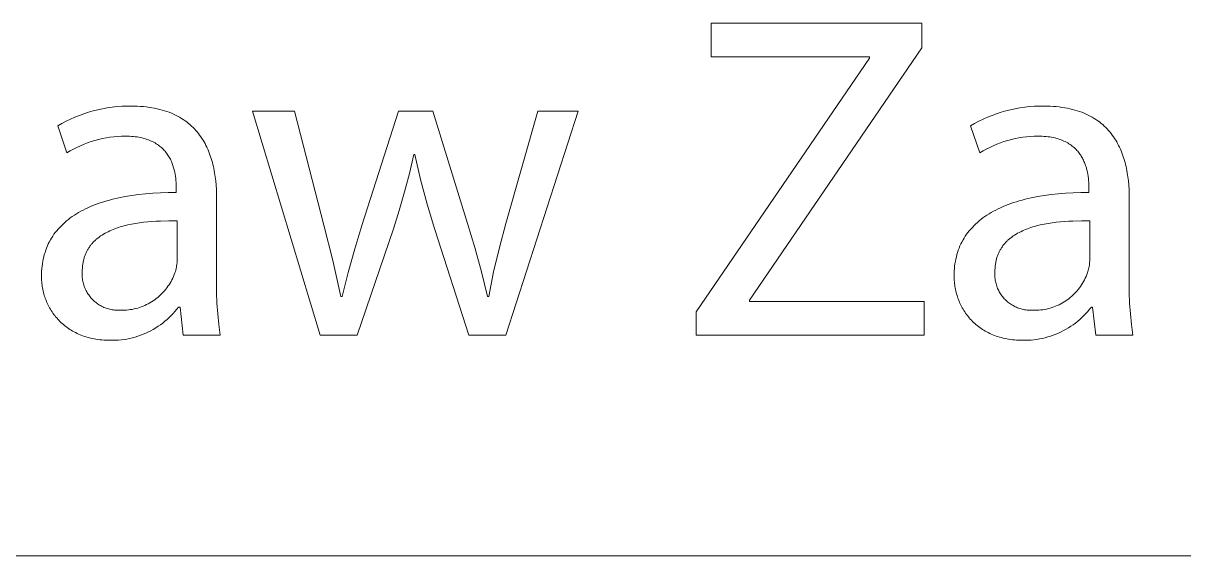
# Model space of a CAD drawing. Header units: millimetres. Extents: x 0 to 5466, y 0 to 3819.
# Drawn here: x 4465.8 to 4602.9, y 0 to 62.9 of the extents above; entities that cross this region are included whole.
import ezdxf

# ---------------------------------------------------------------- set-up
doc = ezdxf.new("R2010")
doc.units = ezdxf.units.MM
doc.header["$MEASUREMENT"] = 0
doc.layers.add('Domyślny', color=7, linetype='Continuous', true_color=0x000000)

msp = doc.modelspace()

# ---------------------------------------------------------------- linework, layer by layer
at = {"layer": 'Domyślny', "color": 18, "lineweight": 15, "true_color": 0x000000}
for p, q in [((4547.05, 58.93), (4547.05, 62.92)), ((4547.05, 62.92), (4571.95, 62.92)), ((4571.95, 62.92), (4571.95, 60.02)), ((4571.95, 60.02), (4551.6, 30.21)), ((4545.3, 28.83), (4565.76, 58.77)), ((4565.76, 58.93), (4547.05, 58.93)), ((4565.76, 58.77), (4565.76, 58.93)), ((4472.42, 52.03), (4472.95, 52.22)), ((4472.95, 52.22), (4473.49, 52.4)), ((4473.49, 52.4), (4474.04, 52.56)), ((4474.04, 52.56), (4474.59, 52.7)), ((4474.59, 52.7), (4475.15, 52.82)), ((4475.15, 52.82), (4475.71, 52.92)), ((4475.71, 52.92), (4476.27, 53)), ((4476.27, 53), (4476.84, 53.06)), ((4476.84, 53.06), (4477.41, 53.1)), ((4477.41, 53.1), (4477.97, 53.12)), ((4477.97, 53.12), (4478.54, 53.12)), ((4478.54, 53.12), (4478.92, 53.12)), ((4478.92, 53.12), (4479.29, 53.11)), ((4479.29, 53.11), (4479.64, 53.09)), ((4479.64, 53.09), (4479.99, 53.06)), ((4479.99, 53.06), (4480.33, 53.03)), ((4480.33, 53.03), (4480.66, 52.98)), ((4480.66, 52.98), (4480.99, 52.93)), ((4480.99, 52.93), (4481.3, 52.88)), ((4481.3, 52.88), (4481.61, 52.81)), ((4481.61, 52.81), (4481.91, 52.74)), ((4481.91, 52.74), (4482.2, 52.66)), ((4482.2, 52.66), (4482.48, 52.58)), ((4482.48, 52.58), (4482.76, 52.49)), ((4482.76, 52.49), (4483.02, 52.39)), ((4483.02, 52.39), (4483.28, 52.29)), ((4483.28, 52.29), (4483.54, 52.18)), ((4483.54, 52.18), (4483.78, 52.06)), ((4500.87, 26.06), (4492.88, 52.54)), ((4492.88, 52.54), (4497.81, 52.54)), ((4497.81, 52.54), (4501.31, 39.07)), ((4505.8, 39.02), (4510.12, 52.54)), ((4510.12, 52.54), (4514.16, 52.54)), ((4514.16, 52.54), (4518.27, 39.27)), ((4522.8, 39.25), (4526.59, 52.54)), ((4531.36, 52.54), (4522.8, 26.06)), ((4526.59, 52.54), (4531.36, 52.54)), ((4580.26, 52.03), (4580.79, 52.22)), ((4580.79, 52.22), (4581.33, 52.4)), ((4581.33, 52.4), (4581.88, 52.56)), ((4581.88, 52.56), (4582.43, 52.7)), ((4582.43, 52.7), (4582.99, 52.82)), ((4582.99, 52.82), (4583.55, 52.92)), ((4583.55, 52.92), (4584.12, 53)), ((4584.12, 53), (4584.69, 53.06)), ((4584.69, 53.06), (4585.25, 53.1)), ((4585.25, 53.1), (4585.82, 53.12)), ((4585.82, 53.12), (4586.4, 53.12)), ((4586.4, 53.12), (4586.77, 53.12)), ((4586.77, 53.12), (4587.13, 53.11)), ((4587.13, 53.11), (4587.49, 53.09)), ((4587.49, 53.09), (4587.84, 53.06)), ((4587.84, 53.06), (4588.18, 53.03)), ((4588.18, 53.03), (4588.51, 52.98)), ((4588.51, 52.98), (4588.83, 52.93)), ((4588.83, 52.93), (4589.15, 52.88)), ((4589.15, 52.88), (4589.45, 52.81)), ((4589.45, 52.81), (4589.75, 52.74)), ((4589.75, 52.74), (4590.04, 52.66)), ((4590.04, 52.66), (4590.32, 52.58)), ((4590.32, 52.58), (4590.6, 52.49)), ((4590.6, 52.49), (4590.87, 52.39)), ((4590.87, 52.39), (4591.13, 52.29)), ((4591.13, 52.29), (4591.38, 52.18)), ((4591.38, 52.18), (4591.62, 52.06)), ((4469.86, 50.78), (4470.35, 51.06)), ((4470.94, 47.59), (4469.86, 50.78)), ((4470.35, 51.06), (4470.86, 51.33)), ((4470.86, 51.33), (4471.37, 51.58)), ((4471.37, 51.58), (4471.89, 51.81)), ((4471.89, 51.81), (4472.42, 52.03)), ((4483.78, 52.06), (4484.02, 51.94)), ((4484.02, 51.94), (4484.25, 51.81)), ((4484.25, 51.81), (4484.47, 51.68)), ((4484.47, 51.68), (4484.69, 51.54)), ((4484.69, 51.54), (4484.9, 51.4)), ((4484.9, 51.4), (4485.1, 51.25)), ((4485.1, 51.25), (4485.29, 51.09)), ((4485.29, 51.09), (4485.48, 50.94)), ((4485.48, 50.94), (4485.66, 50.77)), ((4485.66, 50.77), (4485.84, 50.6)), ((4577.7, 50.78), (4578.19, 51.06)), ((4578.79, 47.59), (4577.7, 50.78)), ((4578.19, 51.06), (4578.69, 51.33)), ((4578.69, 51.33), (4579.21, 51.58)), ((4579.21, 51.58), (4579.73, 51.81)), ((4579.73, 51.81), (4580.26, 52.03)), ((4591.62, 52.06), (4591.86, 51.94)), ((4591.86, 51.94), (4592.09, 51.81)), ((4592.09, 51.81), (4592.31, 51.68)), ((4592.31, 51.68), (4592.53, 51.54)), ((4592.53, 51.54), (4592.73, 51.4)), ((4592.73, 51.4), (4592.94, 51.25)), ((4592.94, 51.25), (4593.13, 51.09)), ((4593.13, 51.09), (4593.32, 50.94)), ((4593.32, 50.94), (4593.5, 50.77)), ((4593.5, 50.77), (4593.68, 50.6)), ((4475.57, 49.37), (4475.13, 49.29)), ((4476.02, 49.44), (4475.57, 49.37)), ((4476.47, 49.5), (4476.02, 49.44)), ((4476.93, 49.54), (4476.47, 49.5)), ((4477.38, 49.57), (4476.93, 49.54)), ((4477.83, 49.58), (4477.38, 49.57)), ((4478.08, 49.57), (4477.83, 49.58)), ((4478.33, 49.56), (4478.08, 49.57)), ((4478.57, 49.55), (4478.33, 49.56)), ((4478.8, 49.53), (4478.57, 49.55)), ((4479.02, 49.51), (4478.8, 49.53)), ((4479.24, 49.48), (4479.02, 49.51)), ((4479.45, 49.44), (4479.24, 49.48)), ((4479.65, 49.4), (4479.45, 49.44)), ((4479.85, 49.36), (4479.65, 49.4)), ((4485.84, 50.6), (4486.01, 50.43)), ((4486.01, 50.43), (4486.17, 50.25)), ((4486.17, 50.25), (4486.33, 50.07)), ((4486.33, 50.07), (4486.48, 49.89)), ((4486.48, 49.89), (4486.62, 49.7)), ((4486.62, 49.7), (4486.76, 49.5)), ((4486.76, 49.5), (4486.89, 49.31)), ((4583.42, 49.38), (4582.98, 49.29)), ((4583.87, 49.45), (4583.42, 49.38)), ((4584.32, 49.5), (4583.87, 49.45)), ((4584.78, 49.54), (4584.32, 49.5)), ((4585.23, 49.57), (4584.78, 49.54)), ((4585.69, 49.58), (4585.23, 49.57)), ((4585.94, 49.57), (4585.69, 49.58)), ((4586.18, 49.56), (4585.94, 49.57)), ((4586.41, 49.55), (4586.18, 49.56)), ((4586.64, 49.53), (4586.41, 49.55)), ((4586.87, 49.51), (4586.64, 49.53)), ((4587.08, 49.48), (4586.87, 49.51)), ((4587.29, 49.44), (4587.08, 49.48)), ((4587.5, 49.4), (4587.29, 49.44)), ((4587.69, 49.36), (4587.5, 49.4)), ((4593.68, 50.6), (4593.84, 50.43)), ((4593.84, 50.43), (4594.01, 50.25)), ((4594.01, 50.25), (4594.16, 50.07)), ((4594.16, 50.07), (4594.31, 49.89)), ((4594.31, 49.89), (4594.46, 49.7)), ((4594.46, 49.7), (4594.6, 49.5)), ((4594.6, 49.5), (4594.73, 49.31)), ((4471.72, 48.05), (4471.33, 47.83)), ((4472.13, 48.25), (4471.72, 48.05)), ((4472.54, 48.44), (4472.13, 48.25)), ((4472.96, 48.62), (4472.54, 48.44)), ((4473.38, 48.78), (4472.96, 48.62)), ((4473.81, 48.93), (4473.38, 48.78)), ((4474.25, 49.06), (4473.81, 48.93)), ((4474.69, 49.18), (4474.25, 49.06)), ((4475.13, 49.29), (4474.69, 49.18)), ((4480.04, 49.31), (4479.85, 49.36)), ((4480.22, 49.26), (4480.04, 49.31)), ((4480.4, 49.2), (4480.22, 49.26)), ((4480.58, 49.14), (4480.4, 49.2)), ((4480.74, 49.07), (4480.58, 49.14)), ((4480.91, 49), (4480.74, 49.07)), ((4481.06, 48.93), (4480.91, 49)), ((4481.21, 48.85), (4481.06, 48.93)), ((4481.36, 48.77), (4481.21, 48.85)), ((4481.5, 48.68), (4481.36, 48.77)), ((4481.63, 48.6), (4481.5, 48.68)), ((4481.76, 48.51), (4481.63, 48.6)), ((4481.89, 48.41), (4481.76, 48.51)), ((4482.01, 48.32), (4481.89, 48.41)), ((4482.12, 48.22), (4482.01, 48.32)), ((4482.23, 48.11), (4482.12, 48.22)), ((4482.34, 48.01), (4482.23, 48.11)), ((4482.44, 47.9), (4482.34, 48.01)), ((4486.89, 49.31), (4487.02, 49.1)), ((4487.02, 49.1), (4487.14, 48.9)), ((4487.14, 48.9), (4487.26, 48.69)), ((4487.26, 48.69), (4487.37, 48.48)), ((4487.37, 48.48), (4487.47, 48.27)), ((4487.47, 48.27), (4487.57, 48.05)), ((4487.57, 48.05), (4487.67, 47.83)), ((4579.57, 48.05), (4579.18, 47.83)), ((4579.98, 48.25), (4579.57, 48.05)), ((4580.39, 48.45), (4579.98, 48.25)), ((4580.81, 48.62), (4580.39, 48.45)), ((4581.23, 48.79), (4580.81, 48.62)), ((4581.66, 48.94), (4581.23, 48.79)), ((4582.1, 49.07), (4581.66, 48.94)), ((4582.54, 49.19), (4582.1, 49.07)), ((4582.98, 49.29), (4582.54, 49.19)), ((4587.88, 49.31), (4587.69, 49.36)), ((4588.07, 49.26), (4587.88, 49.31)), ((4588.25, 49.2), (4588.07, 49.26)), ((4588.42, 49.14), (4588.25, 49.2)), ((4588.59, 49.07), (4588.42, 49.14)), ((4588.75, 49), (4588.59, 49.07)), ((4588.9, 48.93), (4588.75, 49)), ((4589.05, 48.85), (4588.9, 48.93)), ((4589.2, 48.77), (4589.05, 48.85)), ((4589.34, 48.68), (4589.2, 48.77)), ((4589.47, 48.6), (4589.34, 48.68)), ((4589.6, 48.51), (4589.47, 48.6)), ((4589.73, 48.41), (4589.6, 48.51)), ((4589.85, 48.32), (4589.73, 48.41)), ((4589.96, 48.22), (4589.85, 48.32)), ((4590.07, 48.11), (4589.96, 48.22)), ((4590.18, 48.01), (4590.07, 48.11)), ((4590.28, 47.9), (4590.18, 48.01)), ((4594.73, 49.31), (4594.86, 49.1)), ((4594.86, 49.1), (4594.98, 48.9)), ((4594.98, 48.9), (4595.09, 48.69)), ((4595.09, 48.69), (4595.2, 48.48)), ((4595.2, 48.48), (4595.31, 48.27)), ((4595.31, 48.27), (4595.41, 48.05)), ((4595.41, 48.05), (4595.5, 47.83)), ((4471.33, 47.83), (4470.94, 47.59)), ((4482.54, 47.79), (4482.44, 47.9)), ((4482.63, 47.68), (4482.54, 47.79)), ((4482.72, 47.57), (4482.63, 47.68)), ((4482.8, 47.45), (4482.72, 47.57)), ((4482.88, 47.33), (4482.8, 47.45)), ((4482.96, 47.22), (4482.88, 47.33)), ((4483.03, 47.1), (4482.96, 47.22)), ((4483.1, 46.97), (4483.03, 47.1)), ((4483.16, 46.85), (4483.1, 46.97)), ((4483.22, 46.73), (4483.16, 46.85)), ((4483.28, 46.6), (4483.22, 46.73)), ((4487.67, 47.83), (4487.76, 47.61)), ((4487.76, 47.61), (4487.84, 47.38)), ((4487.84, 47.38), (4487.92, 47.15)), ((4487.92, 47.15), (4487.99, 46.92)), ((4487.99, 46.92), (4488.06, 46.69)), ((4488.06, 46.69), (4488.13, 46.46)), ((4511.92, 47.39), (4511.41, 45.17)), ((4512.03, 47.39), (4511.92, 47.39)), ((4512.71, 44.46), (4512.03, 47.39)), ((4579.18, 47.83), (4578.79, 47.59)), ((4590.37, 47.79), (4590.28, 47.9)), ((4590.46, 47.68), (4590.37, 47.79)), ((4590.55, 47.57), (4590.46, 47.68)), ((4590.64, 47.45), (4590.55, 47.57)), ((4590.72, 47.33), (4590.64, 47.45)), ((4590.79, 47.22), (4590.72, 47.33)), ((4590.86, 47.1), (4590.79, 47.22)), ((4590.93, 46.97), (4590.86, 47.1)), ((4590.99, 46.85), (4590.93, 46.97)), ((4591.05, 46.73), (4590.99, 46.85)), ((4591.11, 46.6), (4591.05, 46.73)), ((4595.5, 47.83), (4595.59, 47.61)), ((4595.59, 47.61), (4595.67, 47.38)), ((4595.67, 47.38), (4595.75, 47.15)), ((4595.75, 47.15), (4595.83, 46.92)), ((4595.83, 46.92), (4595.9, 46.69)), ((4595.9, 46.69), (4595.96, 46.46)), ((4483.33, 46.48), (4483.28, 46.6)), ((4483.38, 46.35), (4483.33, 46.48)), ((4483.43, 46.22), (4483.38, 46.35)), ((4483.47, 46.1), (4483.43, 46.22)), ((4483.51, 45.97), (4483.47, 46.1)), ((4483.55, 45.84), (4483.51, 45.97)), ((4483.59, 45.71), (4483.55, 45.84)), ((4483.62, 45.58), (4483.59, 45.71)), ((4483.65, 45.46), (4483.62, 45.58)), ((4483.68, 45.33), (4483.65, 45.46)), ((4483.73, 45.08), (4483.68, 45.33)), ((4488.13, 46.46), (4488.19, 46.22)), ((4488.19, 46.22), (4488.25, 45.98)), ((4488.25, 45.98), (4488.3, 45.74)), ((4488.3, 45.74), (4488.35, 45.5)), ((4488.35, 45.5), (4488.39, 45.26)), ((4488.39, 45.26), (4488.47, 44.77)), ((4591.17, 46.48), (4591.11, 46.6)), ((4591.22, 46.35), (4591.17, 46.48)), ((4591.26, 46.22), (4591.22, 46.35)), ((4591.31, 46.1), (4591.26, 46.22)), ((4591.35, 45.97), (4591.31, 46.1)), ((4591.39, 45.84), (4591.35, 45.97)), ((4591.42, 45.71), (4591.39, 45.84)), ((4591.46, 45.58), (4591.42, 45.71)), ((4591.49, 45.46), (4591.46, 45.58)), ((4591.51, 45.33), (4591.49, 45.46)), ((4591.56, 45.08), (4591.51, 45.33)), ((4595.96, 46.46), (4596.02, 46.22)), ((4596.02, 46.22), (4596.08, 45.98)), ((4596.08, 45.98), (4596.13, 45.74)), ((4596.13, 45.74), (4596.18, 45.5)), ((4596.18, 45.5), (4596.22, 45.26)), ((4596.22, 45.26), (4596.3, 44.77)), ((4483.77, 44.83), (4483.73, 45.08)), ((4483.8, 44.58), (4483.77, 44.83)), ((4483.82, 44.34), (4483.8, 44.58)), ((4483.84, 44.1), (4483.82, 44.34)), ((4483.85, 43.87), (4483.84, 44.1)), ((4488.47, 44.77), (4488.53, 44.28)), ((4488.53, 44.28), (4488.57, 43.79)), ((4511.41, 45.17), (4510.84, 42.98)), ((4513.49, 41.55), (4512.71, 44.46)), ((4591.6, 44.83), (4591.56, 45.08)), ((4591.63, 44.58), (4591.6, 44.83)), ((4591.65, 44.34), (4591.63, 44.58)), ((4591.67, 44.1), (4591.65, 44.34)), ((4591.68, 43.87), (4591.67, 44.1)), ((4596.3, 44.77), (4596.36, 44.28)), ((4596.36, 44.28), (4596.4, 43.79)), ((4477.82, 42.44), (4478.6, 42.57)), ((4478.6, 42.57), (4479.41, 42.68)), ((4479.41, 42.68), (4480.24, 42.76)), ((4480.24, 42.76), (4481.11, 42.83)), ((4481.11, 42.83), (4482, 42.88)), ((4482, 42.88), (4482.91, 42.91)), ((4482.91, 42.91), (4483.86, 42.91)), ((4483.86, 43.65), (4483.85, 43.87)), ((4483.86, 43.44), (4483.86, 43.65)), ((4483.86, 42.91), (4483.86, 43.44)), ((4488.57, 43.79), (4488.6, 43.29)), ((4488.6, 43.29), (4488.62, 42.79)), ((4488.62, 42.79), (4488.63, 42.3)), ((4510.84, 42.98), (4510.21, 40.8)), ((4585.64, 42.44), (4586.42, 42.57)), ((4586.42, 42.57), (4587.23, 42.68)), ((4587.23, 42.68), (4588.07, 42.76)), ((4588.07, 42.76), (4588.93, 42.83)), ((4588.93, 42.83), (4589.83, 42.88)), ((4589.83, 42.88), (4590.75, 42.91)), ((4590.75, 42.91), (4591.69, 42.91)), ((4591.69, 43.65), (4591.68, 43.87)), ((4591.69, 43.44), (4591.69, 43.65)), ((4591.69, 42.91), (4591.69, 43.44)), ((4596.4, 43.79), (4596.44, 43.29)), ((4596.44, 43.29), (4596.45, 42.79)), ((4596.45, 42.79), (4596.46, 42.3)), ((4473.43, 41.12), (4473.72, 41.25)), ((4473.72, 41.25), (4474.02, 41.38)), ((4474.02, 41.38), (4474.33, 41.5)), ((4474.33, 41.5), (4474.65, 41.62)), ((4474.65, 41.62), (4474.97, 41.73)), ((4474.97, 41.73), (4475.3, 41.83)), ((4475.3, 41.83), (4475.64, 41.93)), ((4475.64, 41.93), (4475.99, 42.03)), ((4475.99, 42.03), (4476.34, 42.12)), ((4476.34, 42.12), (4477.06, 42.29)), ((4477.06, 42.29), (4477.82, 42.44)), ((4488.63, 42.3), (4488.63, 32.38)), ((4514.37, 38.67), (4513.49, 41.55)), ((4581.25, 41.12), (4581.55, 41.25)), ((4581.55, 41.25), (4581.85, 41.38)), ((4581.85, 41.38), (4582.16, 41.5)), ((4582.16, 41.5), (4582.47, 41.62)), ((4582.47, 41.62), (4582.8, 41.73)), ((4582.8, 41.73), (4583.13, 41.83)), ((4583.13, 41.83), (4583.47, 41.93)), ((4583.47, 41.93), (4583.81, 42.03)), ((4583.81, 42.03), (4584.16, 42.12)), ((4584.16, 42.12), (4584.89, 42.29)), ((4584.89, 42.29), (4585.64, 42.44)), ((4596.46, 42.3), (4596.46, 32.38)), ((4471.11, 39.74), (4471.34, 39.91)), ((4471.34, 39.91), (4471.57, 40.08)), ((4471.57, 40.08), (4471.82, 40.24)), ((4471.82, 40.24), (4472.07, 40.4)), ((4472.07, 40.4), (4472.32, 40.55)), ((4472.32, 40.55), (4472.59, 40.7)), ((4472.59, 40.7), (4472.86, 40.85)), ((4472.86, 40.85), (4473.14, 40.99)), ((4473.14, 40.99), (4473.43, 41.12)), ((4510.21, 40.8), (4509.52, 38.63)), ((4578.94, 39.74), (4579.17, 39.91)), ((4579.17, 39.91), (4579.4, 40.08)), ((4579.4, 40.08), (4579.64, 40.24)), ((4579.64, 40.24), (4579.89, 40.4)), ((4579.89, 40.4), (4580.15, 40.55)), ((4580.15, 40.55), (4580.41, 40.7)), ((4580.41, 40.7), (4580.69, 40.85)), ((4580.69, 40.85), (4580.97, 40.99)), ((4580.97, 40.99), (4581.25, 41.12)), ((4469.57, 38.19), (4469.74, 38.4)), ((4469.74, 38.4), (4469.91, 38.6)), ((4469.91, 38.6), (4470.09, 38.8)), ((4470.09, 38.8), (4470.28, 39)), ((4470.28, 39), (4470.48, 39.19)), ((4470.48, 39.19), (4470.68, 39.38)), ((4470.68, 39.38), (4470.89, 39.56)), ((4470.89, 39.56), (4471.11, 39.74)), ((4476.2, 38.47), (4476, 38.38)), ((4476.4, 38.55), (4476.2, 38.47)), ((4476.6, 38.63), (4476.4, 38.55)), ((4476.81, 38.71), (4476.6, 38.63)), ((4477.02, 38.78), (4476.81, 38.71)), ((4477.23, 38.85), (4477.02, 38.78)), ((4477.45, 38.91), (4477.23, 38.85)), ((4477.67, 38.97), (4477.45, 38.91)), ((4478.12, 39.08), (4477.67, 38.97)), ((4478.58, 39.18), (4478.12, 39.08)), ((4479.04, 39.27), (4478.58, 39.18)), ((4479.52, 39.34), (4479.04, 39.27)), ((4480, 39.4), (4479.52, 39.34)), ((4480.49, 39.46), (4480, 39.4)), ((4480.99, 39.5), (4480.49, 39.46)), ((4481.48, 39.53), (4480.99, 39.5)), ((4481.98, 39.55), (4481.48, 39.53)), ((4482.98, 39.57), (4481.98, 39.55)), ((4483.97, 39.57), (4482.98, 39.57)), ((4483.97, 34.96), (4483.97, 39.57)), ((4501.31, 39.07), (4502.37, 34.87)), ((4504.95, 36.25), (4505.8, 39.02)), ((4509.52, 38.63), (4505.24, 26.06)), ((4518.43, 26.06), (4514.37, 38.67)), ((4518.27, 39.27), (4519.14, 36.42)), ((4522.04, 36.41), (4522.8, 39.25)), ((4577.4, 38.19), (4577.56, 38.4)), ((4577.56, 38.4), (4577.74, 38.6)), ((4577.74, 38.6), (4577.92, 38.8)), ((4577.92, 38.8), (4578.11, 39)), ((4578.11, 39), (4578.3, 39.19)), ((4578.3, 39.19), (4578.51, 39.38)), ((4578.51, 39.38), (4578.72, 39.56)), ((4578.72, 39.56), (4578.94, 39.74)), ((4584.02, 38.47), (4583.83, 38.38)), ((4584.22, 38.55), (4584.02, 38.47)), ((4584.43, 38.63), (4584.22, 38.55)), ((4584.63, 38.71), (4584.43, 38.63)), ((4584.84, 38.78), (4584.63, 38.71)), ((4585.06, 38.85), (4584.84, 38.78)), ((4585.27, 38.91), (4585.06, 38.85)), ((4585.49, 38.97), (4585.27, 38.91)), ((4585.94, 39.08), (4585.49, 38.97)), ((4586.4, 39.18), (4585.94, 39.08)), ((4586.87, 39.27), (4586.4, 39.18)), ((4587.35, 39.34), (4586.87, 39.27)), ((4587.83, 39.4), (4587.35, 39.34)), ((4588.32, 39.46), (4587.83, 39.4)), ((4588.81, 39.5), (4588.32, 39.46)), ((4589.31, 39.53), (4588.81, 39.5)), ((4589.81, 39.55), (4589.31, 39.53)), ((4590.81, 39.57), (4589.81, 39.55)), ((4591.8, 39.57), (4590.81, 39.57)), ((4591.8, 34.96), (4591.8, 39.57)), ((4468.74, 36.84), (4468.86, 37.07)), ((4468.86, 37.07), (4468.99, 37.31)), ((4468.99, 37.31), (4469.12, 37.53)), ((4469.12, 37.53), (4469.26, 37.76)), ((4469.26, 37.76), (4469.41, 37.98)), ((4469.41, 37.98), (4469.57, 38.19)), ((4474.09, 37.08), (4474.02, 37.01)), ((4474.16, 37.15), (4474.09, 37.08)), ((4474.23, 37.22), (4474.16, 37.15)), ((4474.3, 37.28), (4474.23, 37.22)), ((4474.37, 37.35), (4474.3, 37.28)), ((4474.45, 37.41), (4474.37, 37.35)), ((4474.52, 37.48), (4474.45, 37.41)), ((4474.6, 37.54), (4474.52, 37.48)), ((4474.76, 37.66), (4474.6, 37.54)), ((4474.92, 37.78), (4474.76, 37.66)), ((4475.09, 37.89), (4474.92, 37.78)), ((4475.26, 38), (4475.09, 37.89)), ((4475.44, 38.1), (4475.26, 38)), ((4475.62, 38.2), (4475.44, 38.1)), ((4475.81, 38.29), (4475.62, 38.2)), ((4476, 38.38), (4475.81, 38.29)), ((4576.57, 36.84), (4576.69, 37.07)), ((4576.69, 37.07), (4576.82, 37.31)), ((4576.82, 37.31), (4576.95, 37.53)), ((4576.95, 37.53), (4577.09, 37.76)), ((4577.09, 37.76), (4577.24, 37.98)), ((4577.24, 37.98), (4577.4, 38.19)), ((4581.92, 37.08), (4581.85, 37.01)), ((4581.99, 37.15), (4581.92, 37.08)), ((4582.06, 37.22), (4581.99, 37.15)), ((4582.13, 37.28), (4582.06, 37.22)), ((4582.2, 37.35), (4582.13, 37.28)), ((4582.28, 37.41), (4582.2, 37.35)), ((4582.35, 37.48), (4582.28, 37.41)), ((4582.43, 37.54), (4582.35, 37.48)), ((4582.59, 37.66), (4582.43, 37.54)), ((4582.75, 37.78), (4582.59, 37.66)), ((4582.92, 37.89), (4582.75, 37.78)), ((4583.09, 38), (4582.92, 37.89)), ((4583.27, 38.1), (4583.09, 38)), ((4583.45, 38.2), (4583.27, 38.1)), ((4583.64, 38.29), (4583.45, 38.2)), ((4583.83, 38.38), (4583.64, 38.29)), ((4468.27, 35.59), (4468.35, 35.85)), ((4468.35, 35.85), (4468.43, 36.1)), ((4468.43, 36.1), (4468.53, 36.35)), ((4468.53, 36.35), (4468.63, 36.6)), ((4468.63, 36.6), (4468.74, 36.84)), ((4473.17, 35.71), (4473.13, 35.62)), ((4473.21, 35.8), (4473.17, 35.71)), ((4473.25, 35.89), (4473.21, 35.8)), ((4473.3, 35.98), (4473.25, 35.89)), ((4473.34, 36.07), (4473.3, 35.98)), ((4473.39, 36.15), (4473.34, 36.07)), ((4473.44, 36.24), (4473.39, 36.15)), ((4473.49, 36.32), (4473.44, 36.24)), ((4473.54, 36.4), (4473.49, 36.32)), ((4473.6, 36.48), (4473.54, 36.4)), ((4473.65, 36.56), (4473.6, 36.48)), ((4473.71, 36.64), (4473.65, 36.56)), ((4473.77, 36.72), (4473.71, 36.64)), ((4473.83, 36.79), (4473.77, 36.72)), ((4473.89, 36.87), (4473.83, 36.79)), ((4473.96, 36.94), (4473.89, 36.87)), ((4474.02, 37.01), (4473.96, 36.94)), ((4504.17, 33.45), (4504.95, 36.25)), ((4519.14, 36.42), (4519.93, 33.54)), ((4521.36, 33.53), (4522.04, 36.41)), ((4576.1, 35.59), (4576.18, 35.85)), ((4576.18, 35.85), (4576.26, 36.1)), ((4576.26, 36.1), (4576.36, 36.35)), ((4576.36, 36.35), (4576.46, 36.6)), ((4576.46, 36.6), (4576.57, 36.84)), ((4581, 35.71), (4580.96, 35.62)), ((4581.04, 35.8), (4581, 35.71)), ((4581.08, 35.89), (4581.04, 35.8)), ((4581.13, 35.98), (4581.08, 35.89)), ((4581.17, 36.07), (4581.13, 35.98)), ((4581.22, 36.15), (4581.17, 36.07)), ((4581.27, 36.24), (4581.22, 36.15)), ((4581.32, 36.32), (4581.27, 36.24)), ((4581.37, 36.4), (4581.32, 36.32)), ((4581.43, 36.48), (4581.37, 36.4)), ((4581.48, 36.56), (4581.43, 36.48)), ((4581.54, 36.64), (4581.48, 36.56)), ((4581.6, 36.72), (4581.54, 36.64)), ((4581.66, 36.79), (4581.6, 36.72)), ((4581.72, 36.87), (4581.66, 36.79)), ((4581.79, 36.94), (4581.72, 36.87)), ((4581.85, 37.01), (4581.79, 36.94)), ((4468, 34.23), (4468.04, 34.51)), ((4468.04, 34.51), (4468.08, 34.79)), ((4468.08, 34.79), (4468.14, 35.06)), ((4468.14, 35.06), (4468.2, 35.33)), ((4468.2, 35.33), (4468.27, 35.59)), ((4472.79, 34.29), (4472.78, 34.18)), ((4472.81, 34.4), (4472.79, 34.29)), ((4472.82, 34.51), (4472.81, 34.4)), ((4472.84, 34.62), (4472.82, 34.51)), ((4472.86, 34.73), (4472.84, 34.62)), ((4472.88, 34.83), (4472.86, 34.73)), ((4472.91, 34.94), (4472.88, 34.83)), ((4472.93, 35.04), (4472.91, 34.94)), ((4472.96, 35.14), (4472.93, 35.04)), ((4472.99, 35.24), (4472.96, 35.14)), ((4473.02, 35.34), (4472.99, 35.24)), ((4473.06, 35.43), (4473.02, 35.34)), ((4473.09, 35.53), (4473.06, 35.43)), ((4473.13, 35.62), (4473.09, 35.53)), ((4483.9, 34.27), (4483.93, 34.44)), ((4483.93, 34.44), (4483.95, 34.62)), ((4483.95, 34.62), (4483.96, 34.79)), ((4483.96, 34.79), (4483.97, 34.96)), ((4502.37, 34.87), (4503.29, 30.64)), ((4575.83, 34.23), (4575.87, 34.51)), ((4575.87, 34.51), (4575.92, 34.79)), ((4575.92, 34.79), (4575.97, 35.06)), ((4575.97, 35.06), (4576.03, 35.33)), ((4576.03, 35.33), (4576.1, 35.59)), ((4580.63, 34.29), (4580.62, 34.18)), ((4580.64, 34.4), (4580.63, 34.29)), ((4580.66, 34.51), (4580.64, 34.4)), ((4580.68, 34.62), (4580.66, 34.51)), ((4580.69, 34.73), (4580.68, 34.62)), ((4580.72, 34.83), (4580.69, 34.73)), ((4580.74, 34.94), (4580.72, 34.83)), ((4580.77, 35.04), (4580.74, 34.94)), ((4580.79, 35.14), (4580.77, 35.04)), ((4580.82, 35.24), (4580.79, 35.14)), ((4580.86, 35.34), (4580.82, 35.24)), ((4580.89, 35.43), (4580.86, 35.34)), ((4580.92, 35.53), (4580.89, 35.43)), ((4580.96, 35.62), (4580.92, 35.53)), ((4591.72, 34.18), (4591.75, 34.34)), ((4591.75, 34.34), (4591.77, 34.49)), ((4591.77, 34.49), (4591.78, 34.65)), ((4591.78, 34.65), (4591.79, 34.8)), ((4591.79, 34.8), (4591.8, 34.96)), ((4467.93, 33.07), (4467.94, 33.37)), ((4467.93, 32.89), (4467.93, 33.07)), ((4467.94, 33.37), (4467.95, 33.66)), ((4467.95, 33.66), (4467.97, 33.95)), ((4467.97, 33.95), (4468, 34.23)), ((4472.75, 33.45), (4472.74, 33.3)), ((4472.74, 33.3), (4472.74, 33.16)), ((4472.74, 33.16), (4472.75, 33.01)), ((4472.76, 33.6), (4472.75, 33.45)), ((4472.75, 33.01), (4472.76, 32.86)), ((4472.77, 33.95), (4472.76, 33.83)), ((4472.76, 33.83), (4472.76, 33.72)), ((4472.76, 33.72), (4472.76, 33.6)), ((4472.78, 34.18), (4472.77, 34.07)), ((4472.77, 34.07), (4472.77, 33.95)), ((4483.44, 32.81), (4483.53, 33.01)), ((4483.53, 33.01), (4483.62, 33.22)), ((4483.62, 33.22), (4483.69, 33.43)), ((4483.69, 33.43), (4483.75, 33.6)), ((4483.75, 33.6), (4483.8, 33.76)), ((4483.8, 33.76), (4483.84, 33.93)), ((4483.84, 33.93), (4483.87, 34.1)), ((4483.87, 34.1), (4483.9, 34.27)), ((4503.45, 30.64), (4504.17, 33.45)), ((4519.93, 33.54), (4520.64, 30.64)), ((4520.78, 30.64), (4521.36, 33.53)), ((4575.77, 33.37), (4575.78, 33.66)), ((4575.77, 33.07), (4575.77, 33.37)), ((4575.77, 32.89), (4575.77, 33.07)), ((4575.78, 33.66), (4575.8, 33.95)), ((4575.8, 33.95), (4575.83, 34.23)), ((4580.59, 33.6), (4580.58, 33.45)), ((4580.58, 33.45), (4580.58, 33.3)), ((4580.58, 33.3), (4580.58, 33.16)), ((4580.58, 33.16), (4580.58, 33.01)), ((4580.58, 33.01), (4580.59, 32.87)), ((4580.6, 33.95), (4580.59, 33.83)), ((4580.59, 33.83), (4580.59, 33.72)), ((4580.59, 33.72), (4580.59, 33.6)), ((4580.61, 34.07), (4580.6, 33.95)), ((4580.62, 34.18), (4580.61, 34.07)), ((4591.26, 32.81), (4591.35, 33.01)), ((4591.35, 33.01), (4591.43, 33.22)), ((4591.43, 33.22), (4591.51, 33.43)), ((4591.51, 33.43), (4591.56, 33.58)), ((4591.56, 33.58), (4591.61, 33.73)), ((4591.61, 33.73), (4591.65, 33.88)), ((4591.65, 33.88), (4591.69, 34.03)), ((4591.69, 34.03), (4591.72, 34.18)), ((4467.94, 32.71), (4467.93, 32.89)), ((4467.95, 32.53), (4467.94, 32.71)), ((4467.97, 32.35), (4467.95, 32.53)), ((4467.98, 32.17), (4467.97, 32.35)), ((4468.01, 31.99), (4467.98, 32.17)), ((4468.03, 31.82), (4468.01, 31.99)), ((4468.06, 31.64), (4468.03, 31.82)), ((4468.1, 31.46), (4468.06, 31.64)), ((4472.76, 32.86), (4472.78, 32.72)), ((4472.78, 32.72), (4472.8, 32.57)), ((4472.8, 32.57), (4472.82, 32.43)), ((4472.82, 32.43), (4472.85, 32.28)), ((4472.85, 32.28), (4472.89, 32.14)), ((4472.89, 32.14), (4472.93, 32)), ((4472.93, 32), (4472.98, 31.86)), ((4472.98, 31.86), (4473.03, 31.72)), ((4473.03, 31.72), (4473.08, 31.59)), ((4473.08, 31.59), (4473.14, 31.45)), ((4482.61, 31.48), (4482.75, 31.65)), ((4482.75, 31.65), (4482.88, 31.84)), ((4482.88, 31.84), (4483.01, 32.02)), ((4483.01, 32.02), (4483.12, 32.21)), ((4483.12, 32.21), (4483.24, 32.41)), ((4483.24, 32.41), (4483.34, 32.61)), ((4483.34, 32.61), (4483.44, 32.81)), ((4488.63, 32.38), (4488.63, 31.11)), ((4575.77, 32.71), (4575.77, 32.89)), ((4575.78, 32.53), (4575.77, 32.71)), ((4575.8, 32.35), (4575.78, 32.53)), ((4575.82, 32.17), (4575.8, 32.35)), ((4575.84, 31.99), (4575.82, 32.17)), ((4575.86, 31.82), (4575.84, 31.99)), ((4575.89, 31.64), (4575.86, 31.82)), ((4575.93, 31.46), (4575.89, 31.64)), ((4580.59, 32.87), (4580.61, 32.72)), ((4580.61, 32.72), (4580.63, 32.57)), ((4580.63, 32.57), (4580.66, 32.43)), ((4580.66, 32.43), (4580.69, 32.29)), ((4580.69, 32.29), (4580.72, 32.15)), ((4580.72, 32.15), (4580.76, 32)), ((4580.76, 32), (4580.81, 31.87)), ((4580.81, 31.87), (4580.86, 31.73)), ((4580.86, 31.73), (4580.91, 31.59)), ((4580.91, 31.59), (4580.97, 31.46)), ((4590.43, 31.47), (4590.57, 31.65)), ((4590.57, 31.65), (4590.7, 31.83)), ((4590.7, 31.83), (4590.83, 32.02)), ((4590.83, 32.02), (4590.94, 32.21)), ((4590.94, 32.21), (4591.05, 32.41)), ((4591.05, 32.41), (4591.16, 32.6)), ((4591.16, 32.6), (4591.26, 32.81)), ((4596.46, 32.38), (4596.46, 31.11)), ((4468.13, 31.29), (4468.1, 31.46)), ((4468.18, 31.11), (4468.13, 31.29)), ((4468.22, 30.94), (4468.18, 31.11)), ((4468.27, 30.77), (4468.22, 30.94)), ((4468.33, 30.6), (4468.27, 30.77)), ((4468.38, 30.43), (4468.33, 30.6)), ((4468.45, 30.26), (4468.38, 30.43)), ((4468.51, 30.09), (4468.45, 30.26)), ((4473.14, 31.45), (4473.21, 31.32)), ((4473.21, 31.32), (4473.28, 31.19)), ((4473.28, 31.19), (4473.35, 31.07)), ((4473.35, 31.07), (4473.43, 30.94)), ((4473.43, 30.94), (4473.51, 30.82)), ((4473.51, 30.82), (4473.59, 30.7)), ((4473.59, 30.7), (4473.68, 30.59)), ((4473.68, 30.59), (4473.78, 30.47)), ((4473.78, 30.47), (4473.88, 30.36)), ((4473.88, 30.36), (4473.98, 30.26)), ((4473.98, 30.26), (4474.08, 30.15)), ((4481.13, 30.12), (4481.31, 30.24)), ((4481.31, 30.24), (4481.49, 30.38)), ((4481.49, 30.38), (4481.67, 30.52)), ((4481.67, 30.52), (4481.84, 30.66)), ((4481.84, 30.66), (4482, 30.82)), ((4482, 30.82), (4482.16, 30.97)), ((4482.16, 30.97), (4482.32, 31.14)), ((4482.32, 31.14), (4482.47, 31.3)), ((4482.47, 31.3), (4482.61, 31.48)), ((4488.63, 31.11), (4488.67, 29.84)), ((4503.29, 30.64), (4503.45, 30.64)), ((4520.64, 30.64), (4520.78, 30.64)), ((4551.6, 30.21), (4551.6, 30.03)), ((4575.97, 31.29), (4575.93, 31.46)), ((4576.01, 31.11), (4575.97, 31.29)), ((4576.05, 30.94), (4576.01, 31.11)), ((4576.11, 30.77), (4576.05, 30.94)), ((4576.16, 30.6), (4576.11, 30.77)), ((4576.22, 30.43), (4576.16, 30.6)), ((4576.28, 30.26), (4576.22, 30.43)), ((4576.35, 30.09), (4576.28, 30.26)), ((4580.97, 31.46), (4581.04, 31.33)), ((4581.04, 31.33), (4581.1, 31.2)), ((4581.1, 31.2), (4581.18, 31.07)), ((4581.18, 31.07), (4581.25, 30.95)), ((4581.25, 30.95), (4581.34, 30.82)), ((4581.34, 30.82), (4581.42, 30.71)), ((4581.42, 30.71), (4581.51, 30.59)), ((4581.51, 30.59), (4581.6, 30.48)), ((4581.6, 30.48), (4581.7, 30.37)), ((4581.7, 30.37), (4581.8, 30.26)), ((4581.8, 30.26), (4581.91, 30.16)), ((4588.95, 30.11), (4589.13, 30.24)), ((4589.13, 30.24), (4589.31, 30.37)), ((4589.31, 30.37), (4589.49, 30.51)), ((4589.49, 30.51), (4589.66, 30.66)), ((4589.66, 30.66), (4589.82, 30.81)), ((4589.82, 30.81), (4589.98, 30.97)), ((4589.98, 30.97), (4590.14, 31.13)), ((4590.14, 31.13), (4590.29, 31.3)), ((4590.29, 31.3), (4590.43, 31.47)), ((4596.46, 31.11), (4596.5, 29.84)), ((4468.58, 29.93), (4468.51, 30.09)), ((4468.66, 29.76), (4468.58, 29.93)), ((4468.73, 29.6), (4468.66, 29.76)), ((4468.82, 29.44), (4468.73, 29.6)), ((4468.9, 29.28), (4468.82, 29.44)), ((4468.99, 29.13), (4468.9, 29.28)), ((4469.08, 28.97), (4468.99, 29.13)), ((4469.18, 28.82), (4469.08, 28.97)), ((4469.28, 28.67), (4469.18, 28.82)), ((4474.08, 30.15), (4474.19, 30.06)), ((4474.19, 30.06), (4474.3, 29.96)), ((4474.3, 29.96), (4474.42, 29.87)), ((4474.42, 29.87), (4474.54, 29.78)), ((4474.54, 29.78), (4474.66, 29.7)), ((4474.66, 29.7), (4474.78, 29.62)), ((4474.78, 29.62), (4474.91, 29.55)), ((4474.91, 29.55), (4475.04, 29.48)), ((4475.04, 29.48), (4475.17, 29.41)), ((4475.17, 29.41), (4475.3, 29.35)), ((4475.3, 29.35), (4475.44, 29.3)), ((4475.44, 29.3), (4475.57, 29.24)), ((4475.57, 29.24), (4475.71, 29.2)), ((4475.71, 29.2), (4475.85, 29.16)), ((4475.85, 29.16), (4476, 29.12)), ((4476, 29.12), (4476.14, 29.09)), ((4476.14, 29.09), (4476.28, 29.06)), ((4476.28, 29.06), (4476.43, 29.04)), ((4476.43, 29.04), (4476.57, 29.02)), ((4476.57, 29.02), (4476.72, 29.01)), ((4476.72, 29.01), (4476.87, 29)), ((4476.87, 29), (4477.01, 29)), ((4477.01, 29), (4477.16, 29)), ((4477.16, 29), (4477.31, 29.01)), ((4477.31, 29.01), (4477.53, 29.01)), ((4477.53, 29.01), (4477.76, 29.01)), ((4477.76, 29.01), (4477.98, 29.03)), ((4477.98, 29.03), (4478.2, 29.05)), ((4478.2, 29.05), (4478.43, 29.08)), ((4478.43, 29.08), (4478.65, 29.11)), ((4478.65, 29.11), (4478.87, 29.16)), ((4478.87, 29.16), (4479.09, 29.21)), ((4479.09, 29.21), (4479.3, 29.27)), ((4479.3, 29.27), (4479.52, 29.33)), ((4479.52, 29.33), (4479.73, 29.41)), ((4479.73, 29.41), (4479.94, 29.49)), ((4479.94, 29.49), (4480.15, 29.58)), ((4480.15, 29.58), (4480.35, 29.67)), ((4480.35, 29.67), (4480.55, 29.77)), ((4480.55, 29.77), (4480.75, 29.88)), ((4480.75, 29.88), (4480.94, 30)), ((4480.94, 30), (4481.13, 30.12)), ((4483.71, 28.87), (4483.49, 28.62)), ((4483.93, 29.13), (4483.71, 28.87)), ((4484.13, 29.39), (4483.93, 29.13)), ((4484.31, 29.39), (4484.13, 29.39)), ((4484.68, 26.06), (4484.31, 29.39)), ((4488.67, 29.84), (4488.76, 28.58)), ((4545.3, 26.06), (4545.3, 28.83)), ((4551.6, 30.03), (4572.22, 30.03)), ((4572.22, 30.03), (4572.22, 26.06)), ((4576.41, 29.93), (4576.35, 30.09)), ((4576.49, 29.76), (4576.41, 29.93)), ((4576.57, 29.6), (4576.49, 29.76)), ((4576.65, 29.44), (4576.57, 29.6)), ((4576.73, 29.28), (4576.65, 29.44)), ((4576.82, 29.13), (4576.73, 29.28)), ((4576.92, 28.97), (4576.82, 29.13)), ((4577.02, 28.82), (4576.92, 28.97)), ((4577.12, 28.67), (4577.02, 28.82)), ((4581.91, 30.16), (4582.02, 30.06)), ((4582.02, 30.06), (4582.13, 29.97)), ((4582.13, 29.97), (4582.24, 29.88)), ((4582.24, 29.88), (4582.36, 29.79)), ((4582.36, 29.79), (4582.48, 29.71)), ((4582.48, 29.71), (4582.6, 29.63)), ((4582.6, 29.63), (4582.73, 29.55)), ((4582.73, 29.55), (4582.86, 29.48)), ((4582.86, 29.48), (4582.99, 29.42)), ((4582.99, 29.42), (4583.12, 29.36)), ((4583.12, 29.36), (4583.26, 29.3)), ((4583.26, 29.3), (4583.39, 29.25)), ((4583.39, 29.25), (4583.53, 29.2)), ((4583.53, 29.2), (4583.67, 29.16)), ((4583.67, 29.16), (4583.81, 29.12)), ((4583.81, 29.12), (4583.96, 29.09)), ((4583.96, 29.09), (4584.1, 29.06)), ((4584.1, 29.06), (4584.24, 29.04)), ((4584.24, 29.04), (4584.39, 29.02)), ((4584.39, 29.02), (4584.54, 29.01)), ((4584.54, 29.01), (4584.68, 29)), ((4584.68, 29), (4584.83, 29)), ((4584.83, 29), (4584.97, 29)), ((4584.97, 29), (4585.12, 29.01)), ((4585.12, 29.01), (4585.35, 29.01)), ((4585.35, 29.01), (4585.57, 29.01)), ((4585.57, 29.01), (4585.79, 29.02)), ((4585.79, 29.02), (4586.02, 29.05)), ((4586.02, 29.05), (4586.24, 29.07)), ((4586.24, 29.07), (4586.46, 29.11)), ((4586.46, 29.11), (4586.68, 29.15)), ((4586.68, 29.15), (4586.9, 29.2)), ((4586.9, 29.2), (4587.12, 29.26)), ((4587.12, 29.26), (4587.33, 29.33)), ((4587.33, 29.33), (4587.55, 29.4)), ((4587.55, 29.4), (4587.76, 29.48)), ((4587.76, 29.48), (4587.96, 29.57)), ((4587.96, 29.57), (4588.17, 29.66)), ((4588.17, 29.66), (4588.37, 29.76)), ((4588.37, 29.76), (4588.57, 29.87)), ((4588.57, 29.87), (4588.76, 29.99)), ((4588.76, 29.99), (4588.95, 30.11)), ((4591.56, 28.87), (4591.34, 28.62)), ((4591.78, 29.13), (4591.56, 28.87)), ((4591.98, 29.39), (4591.78, 29.13)), ((4592.13, 29.39), (4591.98, 29.39)), ((4592.51, 26.06), (4592.13, 29.39)), ((4596.5, 29.84), (4596.59, 28.58)), ((4469.39, 28.52), (4469.28, 28.67)), ((4469.5, 28.38), (4469.39, 28.52)), ((4469.61, 28.24), (4469.5, 28.38)), ((4469.73, 28.1), (4469.61, 28.24)), ((4469.85, 27.96), (4469.73, 28.1)), ((4469.98, 27.82), (4469.85, 27.96)), ((4470.1, 27.69), (4469.98, 27.82)), ((4470.24, 27.56), (4470.1, 27.69)), ((4470.37, 27.44), (4470.24, 27.56)), ((4470.52, 27.31), (4470.37, 27.44)), ((4482.26, 27.49), (4481.99, 27.3)), ((4482.52, 27.7), (4482.26, 27.49)), ((4482.78, 27.92), (4482.52, 27.7)), ((4483.02, 28.15), (4482.78, 27.92)), ((4483.26, 28.38), (4483.02, 28.15)), ((4483.49, 28.62), (4483.26, 28.38)), ((4488.76, 28.58), (4488.89, 27.32)), ((4577.22, 28.52), (4577.12, 28.67)), ((4577.33, 28.38), (4577.22, 28.52)), ((4577.45, 28.24), (4577.33, 28.38)), ((4577.56, 28.1), (4577.45, 28.24)), ((4577.68, 27.96), (4577.56, 28.1)), ((4577.81, 27.82), (4577.68, 27.96)), ((4577.94, 27.69), (4577.81, 27.82)), ((4578.07, 27.56), (4577.94, 27.69)), ((4578.21, 27.44), (4578.07, 27.56)), ((4578.35, 27.31), (4578.21, 27.44)), ((4590.1, 27.5), (4589.83, 27.3)), ((4590.37, 27.71), (4590.1, 27.5)), ((4590.62, 27.92), (4590.37, 27.71)), ((4590.87, 28.15), (4590.62, 27.92)), ((4591.11, 28.38), (4590.87, 28.15)), ((4591.34, 28.62), (4591.11, 28.38)), ((4596.59, 28.58), (4596.71, 27.32)), ((4470.66, 27.19), (4470.52, 27.31)), ((4470.81, 27.08), (4470.66, 27.19)), ((4470.96, 26.96), (4470.81, 27.08)), ((4471.12, 26.85), (4470.96, 26.96)), ((4471.28, 26.75), (4471.12, 26.85)), ((4471.44, 26.65), (4471.28, 26.75)), ((4471.61, 26.55), (4471.44, 26.65)), ((4471.78, 26.45), (4471.61, 26.55)), ((4471.96, 26.36), (4471.78, 26.45)), ((4472.14, 26.27), (4471.96, 26.36)), ((4472.32, 26.19), (4472.14, 26.27)), ((4472.51, 26.11), (4472.32, 26.19)), ((4472.7, 26.03), (4472.51, 26.11)), ((4479.95, 26.17), (4479.64, 26.05)), ((4480.26, 26.3), (4479.95, 26.17)), ((4480.56, 26.44), (4480.26, 26.3)), ((4480.86, 26.59), (4480.56, 26.44)), ((4481.15, 26.75), (4480.86, 26.59)), ((4481.44, 26.92), (4481.15, 26.75)), ((4481.72, 27.11), (4481.44, 26.92)), ((4481.99, 27.3), (4481.72, 27.11)), ((4489.06, 26.06), (4484.68, 26.06)), ((4488.89, 27.32), (4489.06, 26.06)), ((4505.24, 26.06), (4500.87, 26.06)), ((4522.8, 26.06), (4518.43, 26.06)), ((4572.22, 26.06), (4545.3, 26.06)), ((4578.49, 27.19), (4578.35, 27.31)), ((4578.64, 27.08), (4578.49, 27.19)), ((4578.79, 26.96), (4578.64, 27.08)), ((4578.95, 26.85), (4578.79, 26.96)), ((4579.11, 26.75), (4578.95, 26.85)), ((4579.28, 26.65), (4579.11, 26.75)), ((4579.44, 26.55), (4579.28, 26.65)), ((4579.62, 26.45), (4579.44, 26.55)), ((4579.79, 26.36), (4579.62, 26.45)), ((4579.97, 26.27), (4579.79, 26.36)), ((4580.15, 26.19), (4579.97, 26.27)), ((4580.34, 26.11), (4580.15, 26.19)), ((4580.53, 26.03), (4580.34, 26.11)), ((4587.47, 26.06), (4587.16, 25.95)), ((4587.79, 26.18), (4587.47, 26.06)), ((4588.09, 26.31), (4587.79, 26.18)), ((4588.4, 26.45), (4588.09, 26.31)), ((4588.7, 26.6), (4588.4, 26.45)), ((4588.99, 26.76), (4588.7, 26.6)), ((4589.28, 26.93), (4588.99, 26.76)), ((4589.56, 27.11), (4589.28, 26.93)), ((4589.83, 27.3), (4589.56, 27.11)), ((4596.88, 26.06), (4592.51, 26.06)), ((4596.71, 27.32), (4596.88, 26.06)), ((4472.9, 25.96), (4472.7, 26.03)), ((4473.09, 25.9), (4472.9, 25.96)), ((4473.3, 25.83), (4473.09, 25.9)), ((4473.5, 25.78), (4473.3, 25.83)), ((4473.71, 25.72), (4473.5, 25.78)), ((4473.93, 25.67), (4473.71, 25.72)), ((4474.15, 25.63), (4473.93, 25.67)), ((4474.37, 25.59), (4474.15, 25.63)), ((4474.6, 25.56), (4474.37, 25.59)), ((4474.83, 25.53), (4474.6, 25.56)), ((4475.06, 25.5), (4474.83, 25.53)), ((4475.3, 25.48), (4475.06, 25.5)), ((4475.54, 25.47), (4475.3, 25.48)), ((4475.78, 25.46), (4475.54, 25.47)), ((4476.03, 25.46), (4475.78, 25.46)), ((4476.37, 25.46), (4476.03, 25.46)), ((4476.7, 25.47), (4476.37, 25.46)), ((4477.03, 25.49), (4476.7, 25.47)), ((4477.37, 25.52), (4477.03, 25.49)), ((4477.7, 25.56), (4477.37, 25.52)), ((4478.03, 25.61), (4477.7, 25.56)), ((4478.35, 25.68), (4478.03, 25.61)), ((4478.68, 25.76), (4478.35, 25.68)), ((4479, 25.84), (4478.68, 25.76)), ((4479.32, 25.94), (4479, 25.84)), ((4479.64, 26.05), (4479.32, 25.94)), ((4580.73, 25.96), (4580.53, 26.03)), ((4580.93, 25.9), (4580.73, 25.96)), ((4581.13, 25.83), (4580.93, 25.9)), ((4581.34, 25.78), (4581.13, 25.83)), ((4581.55, 25.72), (4581.34, 25.78)), ((4581.76, 25.67), (4581.55, 25.72)), ((4581.98, 25.63), (4581.76, 25.67)), ((4582.2, 25.59), (4581.98, 25.63)), ((4582.43, 25.56), (4582.2, 25.59)), ((4582.66, 25.53), (4582.43, 25.56)), ((4582.89, 25.5), (4582.66, 25.53)), ((4583.13, 25.48), (4582.89, 25.5)), ((4583.37, 25.47), (4583.13, 25.48)), ((4583.62, 25.46), (4583.37, 25.47)), ((4583.87, 25.46), (4583.62, 25.46)), ((4584.2, 25.46), (4583.87, 25.46)), ((4584.53, 25.47), (4584.2, 25.46)), ((4584.87, 25.49), (4584.53, 25.47)), ((4585.2, 25.52), (4584.87, 25.49)), ((4585.53, 25.56), (4585.2, 25.52)), ((4585.86, 25.62), (4585.53, 25.56)), ((4586.19, 25.68), (4585.86, 25.62)), ((4586.52, 25.76), (4586.19, 25.68)), ((4586.84, 25.85), (4586.52, 25.76)), ((4587.16, 25.95), (4586.84, 25.85)), ((5460.42, 0), (0, 0)), ((5460.42, 0), (3400.11, 0))]:
    msp.add_line(p, q, dxfattribs=at)

doc.saveas('drawing.dxf')
